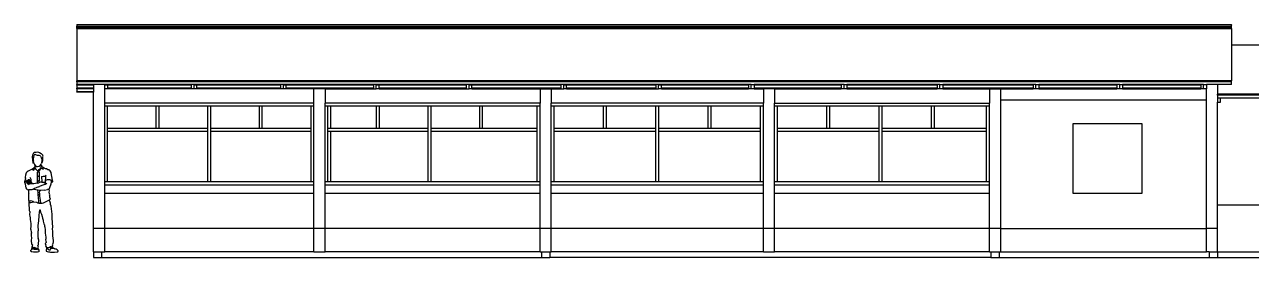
# Model space of a CAD drawing. Header units: metres. Extents: x -17.7 to 17.9, y -2.5 to 1.7.
# Drawn here: x -17.72 to 4.25, y -2.45 to 1.72 of the extents above; entities that cross this region are included whole.
import ezdxf

# ---------------------------------------------------------------- set-up
doc = ezdxf.new("R2010")
doc.units = ezdxf.units.M

msp = doc.modelspace()

# ---------------------------------------------------------------- linework, layer by layer
for p, q in [((-16.785, 1.719), (3.895, 1.719)), ((-16.785, 1.719), (-16.785, 1.718)), ((-16.785, 1.718), (-16.785, 1.715)), ((-16.785, 1.715), (-16.785, 1.711)), ((-16.785, 1.711), (-16.785, 1.705)), ((-16.785, 1.705), (-16.785, 1.698)), ((-16.785, 1.698), (-16.785, 1.689)), ((-16.785, 1.689), (3.895, 1.689)), ((-16.785, 1.669), (-16.785, 1.689)), ((-16.785, 1.669), (3.895, 1.669)), ((-16.785, 1.65), (-16.785, 1.669)), ((-16.785, 1.65), (3.895, 1.65)), ((-16.785, 1.65), (-16.785, 0.713)), ((3.895, 1.718), (3.895, 1.719)), ((3.895, 1.715), (3.895, 1.718)), ((3.895, 1.715), (3.895, 1.711)), ((3.895, 1.711), (3.895, 1.705)), ((3.895, 1.698), (3.895, 1.705)), ((3.895, 1.689), (3.895, 1.698)), ((3.895, 1.669), (3.895, 1.689)), ((3.895, 1.65), (3.895, 1.669)), ((3.895, 1.65), (3.895, 1.348)), ((8.815, 1.348), (3.895, 1.348)), ((3.895, 1.348), (3.895, 0.713)), ((-16.785, 0.694), (-16.785, 0.713)), ((3.895, 0.713), (-16.785, 0.713)), ((3.895, 0.694), (-16.785, 0.694)), ((-16.785, 0.694), (-16.785, 0.645)), ((3.895, 0.694), (3.895, 0.713)), ((3.895, 0.645), (3.895, 0.694)), ((-16.785, 0.632), (-16.785, 0.645)), ((-16.485, 0.645), (-16.785, 0.645)), ((-16.485, 0.632), (-16.785, 0.632)), ((-16.785, 0.632), (-16.785, 0.581)), ((-16.785, 0.575), (-16.785, 0.581)), ((-16.485, 0.581), (-16.785, 0.581)), ((-16.485, 0.575), (-16.785, 0.575)), ((-16.785, 0.566), (-16.785, 0.575)), ((-16.485, 0.566), (-16.785, 0.566)), ((-16.785, 0.566), (-16.785, 0.515)), ((-16.785, 0.509), (-16.785, 0.515)), ((-16.485, 0.515), (-16.785, 0.515)), ((-16.485, 0.509), (-16.785, 0.509)), ((-16.285, 0.645), (-16.485, 0.645)), ((-16.485, 0.645), (-16.485, 0.632)), ((-16.485, 0.632), (-16.485, 0.581)), ((-16.485, 0.581), (-16.485, 0.575)), ((-16.485, 0.575), (-16.485, 0.566)), ((-16.485, 0.566), (-16.485, 0.515)), ((-16.485, 0.515), (-16.485, 0.509)), ((-16.485, -1.931), (-16.485, 0.509)), ((-16.285, 0.569), (-16.285, 0.645)), ((-16.284, 0.645), (-16.285, 0.645)), ((-16.285, 0.309), (-16.285, 0.569)), ((-16.284, 0.569), (-16.285, 0.569)), ((-16.284, 0.645), (-16.284, 0.641)), ((-16.234, 0.645), (-16.284, 0.645)), ((-16.284, 0.641), (-16.234, 0.641)), ((-16.284, 0.569), (-16.284, 0.641)), ((-16.284, 0.565), (-16.284, 0.569)), ((-16.234, 0.565), (-16.284, 0.565)), ((-16.234, 0.641), (-16.234, 0.645)), ((-14.736, 0.645), (-16.234, 0.645)), ((-16.234, 0.641), (-16.234, 0.632)), ((-14.736, 0.632), (-16.234, 0.632)), ((-16.234, 0.632), (-16.234, 0.581)), ((-14.736, 0.581), (-16.234, 0.581)), ((-16.234, 0.575), (-16.234, 0.581)), ((-14.736, 0.575), (-16.234, 0.575)), ((-16.234, 0.569), (-16.234, 0.575)), ((-14.736, 0.569), (-16.234, 0.569)), ((-16.234, 0.569), (-16.234, 0.565)), ((-14.736, 0.645), (-14.736, 0.632)), ((-14.685, 0.645), (-14.736, 0.645)), ((-14.736, 0.632), (-14.736, 0.581)), ((-14.736, 0.581), (-14.736, 0.575)), ((-14.736, 0.575), (-14.736, 0.569)), ((-14.685, 0.569), (-14.736, 0.569)), ((-14.685, 0.645), (-14.685, 0.641)), ((-14.634, 0.645), (-14.685, 0.645)), ((-14.685, 0.641), (-14.634, 0.641)), ((-14.685, 0.569), (-14.685, 0.641)), ((-14.685, 0.565), (-14.685, 0.569)), ((-14.634, 0.565), (-14.685, 0.565)), ((-14.634, 0.641), (-14.634, 0.645)), ((-13.137, 0.645), (-14.634, 0.645)), ((-14.634, 0.632), (-14.634, 0.641)), ((-13.137, 0.632), (-14.634, 0.632)), ((-14.634, 0.581), (-14.634, 0.632)), ((-13.137, 0.581), (-14.634, 0.581)), ((-14.634, 0.575), (-14.634, 0.581)), ((-13.137, 0.575), (-14.634, 0.575)), ((-14.634, 0.569), (-14.634, 0.575)), ((-13.137, 0.569), (-14.634, 0.569)), ((-14.634, 0.569), (-14.634, 0.565)), ((-13.137, 0.645), (-13.137, 0.632)), ((-13.087, 0.645), (-13.137, 0.645)), ((-13.137, 0.632), (-13.137, 0.581)), ((-13.137, 0.581), (-13.137, 0.575)), ((-13.137, 0.575), (-13.137, 0.569)), ((-13.087, 0.569), (-13.137, 0.569)), ((-13.087, 0.645), (-13.087, 0.641)), ((-13.036, 0.645), (-13.087, 0.645)), ((-13.087, 0.641), (-13.036, 0.641)), ((-13.087, 0.569), (-13.087, 0.641)), ((-13.087, 0.565), (-13.087, 0.569)), ((-13.036, 0.565), (-13.087, 0.565)), ((-13.036, 0.641), (-13.036, 0.645)), ((-11.475, 0.645), (-13.036, 0.645)), ((-13.036, 0.632), (-13.036, 0.641)), ((-11.475, 0.632), (-13.036, 0.632)), ((-13.036, 0.581), (-13.036, 0.632)), ((-11.475, 0.581), (-13.036, 0.581)), ((-13.036, 0.575), (-13.036, 0.581)), ((-11.475, 0.575), (-13.036, 0.575)), ((-13.036, 0.569), (-13.036, 0.575)), ((-12.54, 0.569), (-13.036, 0.569)), ((-13.036, 0.569), (-13.036, 0.565)), ((-12.34, 0.569), (-12.54, 0.569)), ((-12.54, 0.309), (-12.54, 0.569)), ((-12.34, 0.569), (-12.34, 0.309)), ((-12.34, 0.569), (-11.475, 0.569)), ((-11.475, 0.645), (-11.475, 0.632)), ((-11.424, 0.645), (-11.475, 0.645)), ((-11.475, 0.632), (-11.475, 0.581)), ((-11.475, 0.581), (-11.475, 0.575)), ((-11.475, 0.575), (-11.475, 0.569)), ((-11.475, 0.569), (-11.424, 0.569)), ((-11.424, 0.645), (-11.424, 0.641)), ((-11.373, 0.645), (-11.424, 0.645)), ((-11.424, 0.641), (-11.373, 0.641)), ((-11.424, 0.569), (-11.424, 0.641)), ((-11.424, 0.565), (-11.424, 0.569)), ((-11.373, 0.565), (-11.424, 0.565)), ((-11.373, 0.641), (-11.373, 0.645)), ((-9.813, 0.645), (-11.373, 0.645)), ((-11.373, 0.632), (-11.373, 0.641)), ((-9.813, 0.632), (-11.373, 0.632)), ((-11.373, 0.581), (-11.373, 0.632)), ((-9.813, 0.581), (-11.373, 0.581)), ((-11.373, 0.575), (-11.373, 0.581)), ((-9.813, 0.575), (-11.373, 0.575)), ((-11.373, 0.569), (-11.373, 0.575)), ((-11.373, 0.569), (-11.373, 0.565)), ((-11.373, 0.569), (-9.813, 0.569)), ((-9.813, 0.645), (-9.813, 0.632)), ((-9.762, 0.645), (-9.813, 0.645)), ((-9.813, 0.632), (-9.813, 0.581)), ((-9.813, 0.581), (-9.813, 0.575)), ((-9.813, 0.575), (-9.813, 0.569)), ((-9.813, 0.569), (-9.762, 0.569)), ((-9.762, 0.645), (-9.762, 0.641)), ((-9.711, 0.645), (-9.762, 0.645)), ((-9.762, 0.641), (-9.711, 0.641)), ((-9.762, 0.569), (-9.762, 0.641)), ((-9.762, 0.565), (-9.762, 0.569)), ((-9.711, 0.565), (-9.762, 0.565)), ((-9.711, 0.641), (-9.711, 0.645)), ((-8.115, 0.645), (-9.711, 0.645)), ((-9.711, 0.632), (-9.711, 0.641)), ((-8.115, 0.632), (-9.711, 0.632)), ((-9.711, 0.581), (-9.711, 0.632)), ((-8.115, 0.581), (-9.711, 0.581)), ((-9.711, 0.575), (-9.711, 0.581)), ((-8.115, 0.575), (-9.711, 0.575)), ((-9.711, 0.569), (-9.711, 0.575)), ((-9.711, 0.569), (-9.711, 0.565)), ((-9.711, 0.569), (-8.49, 0.569)), ((-8.49, 0.569), (-8.49, 0.309)), ((-8.49, 0.569), (-8.29, 0.569)), ((-8.29, 0.569), (-8.29, 0.309)), ((-8.29, 0.569), (-8.115, 0.569)), ((-8.115, 0.645), (-8.115, 0.632)), ((-8.064, 0.645), (-8.115, 0.645)), ((-8.115, 0.632), (-8.115, 0.581)), ((-8.115, 0.581), (-8.115, 0.575)), ((-8.115, 0.575), (-8.115, 0.569)), ((-8.115, 0.569), (-8.064, 0.569)), ((-8.064, 0.645), (-8.064, 0.641)), ((-8.014, 0.645), (-8.064, 0.645)), ((-8.064, 0.641), (-8.014, 0.641)), ((-8.064, 0.569), (-8.064, 0.641)), ((-8.064, 0.565), (-8.064, 0.569)), ((-8.014, 0.565), (-8.064, 0.565)), ((-8.014, 0.641), (-8.014, 0.645)), ((-6.418, 0.645), (-8.014, 0.645)), ((-8.014, 0.632), (-8.014, 0.641)), ((-6.418, 0.632), (-8.014, 0.632)), ((-8.014, 0.581), (-8.014, 0.632)), ((-6.418, 0.581), (-8.014, 0.581)), ((-8.014, 0.575), (-8.014, 0.581)), ((-6.418, 0.575), (-8.014, 0.575)), ((-8.014, 0.569), (-8.014, 0.575)), ((-8.014, 0.569), (-8.014, 0.565)), ((-8.014, 0.569), (-6.418, 0.569)), ((-6.418, 0.645), (-6.418, 0.632)), ((-6.367, 0.645), (-6.418, 0.645)), ((-6.418, 0.632), (-6.418, 0.581)), ((-6.418, 0.581), (-6.418, 0.575)), ((-6.418, 0.575), (-6.418, 0.569)), ((-6.418, 0.569), (-6.367, 0.569)), ((-6.367, 0.645), (-6.367, 0.641)), ((-6.316, 0.645), (-6.367, 0.645)), ((-6.367, 0.641), (-6.316, 0.641)), ((-6.367, 0.569), (-6.367, 0.641)), ((-6.367, 0.565), (-6.367, 0.569)), ((-6.316, 0.565), (-6.367, 0.565)), ((-6.316, 0.641), (-6.316, 0.645)), ((-4.757, 0.645), (-6.316, 0.645)), ((-6.316, 0.632), (-6.316, 0.641)), ((-4.757, 0.632), (-6.316, 0.632)), ((-6.316, 0.581), (-6.316, 0.632)), ((-4.757, 0.581), (-6.316, 0.581)), ((-6.316, 0.575), (-6.316, 0.581)), ((-4.757, 0.575), (-6.316, 0.575)), ((-6.316, 0.569), (-6.316, 0.575)), ((-6.316, 0.569), (-6.316, 0.565)), ((-6.316, 0.569), (-4.757, 0.569)), ((-4.757, 0.645), (-4.757, 0.632)), ((-4.706, 0.645), (-4.757, 0.645)), ((-4.757, 0.632), (-4.757, 0.581)), ((-4.757, 0.581), (-4.757, 0.575)), ((-4.757, 0.575), (-4.757, 0.569)), ((-4.706, 0.569), (-4.757, 0.569)), ((-4.706, 0.645), (-4.656, 0.645)), ((-4.706, 0.569), (-4.706, 0.645)), ((-4.656, 0.569), (-4.706, 0.569)), ((-3.095, 0.645), (-4.656, 0.645)), ((-4.656, 0.632), (-4.656, 0.645)), ((-3.095, 0.632), (-4.656, 0.632)), ((-4.656, 0.632), (-4.656, 0.581)), ((-3.095, 0.581), (-4.656, 0.581)), ((-4.656, 0.581), (-4.656, 0.575)), ((-3.095, 0.575), (-4.656, 0.575)), ((-4.656, 0.575), (-4.656, 0.569)), ((-4.656, 0.569), (-4.49, 0.569)), ((-4.29, 0.569), (-4.49, 0.569)), ((-4.49, 0.569), (-4.49, 0.309)), ((-4.29, 0.569), (-4.29, 0.309)), ((-4.29, 0.569), (-3.095, 0.569)), ((-3.095, 0.645), (-3.095, 0.632)), ((-3.044, 0.645), (-3.095, 0.645)), ((-3.095, 0.632), (-3.095, 0.581)), ((-3.095, 0.581), (-3.095, 0.575)), ((-3.095, 0.575), (-3.095, 0.569)), ((-3.044, 0.569), (-3.095, 0.569)), ((-3.044, 0.645), (-2.993, 0.645)), ((-3.044, 0.569), (-3.044, 0.645)), ((-2.993, 0.569), (-3.044, 0.569)), ((-1.377, 0.645), (-2.993, 0.645)), ((-2.993, 0.632), (-2.993, 0.645)), ((-1.377, 0.632), (-2.993, 0.632)), ((-2.993, 0.632), (-2.993, 0.581)), ((-1.377, 0.581), (-2.993, 0.581)), ((-2.993, 0.581), (-2.993, 0.575)), ((-1.377, 0.575), (-2.993, 0.575)), ((-2.993, 0.575), (-2.993, 0.569)), ((-2.993, 0.569), (-1.377, 0.569)), ((-1.377, 0.645), (-1.377, 0.632)), ((-1.327, 0.645), (-1.377, 0.645)), ((-1.377, 0.632), (-1.377, 0.581)), ((-1.377, 0.581), (-1.377, 0.575)), ((-1.377, 0.575), (-1.377, 0.569)), ((-1.327, 0.569), (-1.377, 0.569)), ((-1.327, 0.645), (-1.276, 0.645)), ((-1.327, 0.569), (-1.327, 0.645)), ((-1.276, 0.569), (-1.327, 0.569)), ((0.34, 0.645), (-1.276, 0.645)), ((-1.276, 0.632), (-1.276, 0.645)), ((0.34, 0.632), (-1.276, 0.632)), ((-1.276, 0.632), (-1.276, 0.581)), ((0.34, 0.581), (-1.276, 0.581)), ((-1.276, 0.581), (-1.276, 0.575)), ((0.34, 0.575), (-1.276, 0.575)), ((-1.276, 0.575), (-1.276, 0.569)), ((-1.276, 0.569), (-0.44, 0.569)), ((-0.44, 0.569), (-0.44, 0.309)), ((-0.44, 0.569), (-0.24, 0.569)), ((-0.24, 0.369), (-0.24, 0.569)), ((-0.24, 0.569), (0.34, 0.569)), ((0.34, 0.645), (0.34, 0.632)), ((0.391, 0.645), (0.34, 0.645)), ((0.34, 0.632), (0.34, 0.581)), ((0.34, 0.581), (0.34, 0.575)), ((0.34, 0.575), (0.34, 0.569)), ((0.391, 0.569), (0.34, 0.569)), ((0.391, 0.645), (0.442, 0.645)), ((0.391, 0.569), (0.391, 0.645)), ((0.442, 0.569), (0.391, 0.569)), ((1.842, 0.645), (0.442, 0.645)), ((0.442, 0.632), (0.442, 0.645)), ((1.842, 0.632), (0.442, 0.632)), ((0.442, 0.632), (0.442, 0.581)), ((1.842, 0.581), (0.442, 0.581)), ((0.442, 0.581), (0.442, 0.575)), ((1.842, 0.575), (0.442, 0.575)), ((0.442, 0.575), (0.442, 0.569)), ((0.442, 0.569), (1.842, 0.569)), ((1.842, 0.645), (1.842, 0.632)), ((1.892, 0.645), (1.842, 0.645)), ((1.842, 0.632), (1.842, 0.581)), ((1.842, 0.581), (1.842, 0.575)), ((1.842, 0.575), (1.842, 0.569)), ((1.892, 0.569), (1.842, 0.569)), ((1.892, 0.645), (1.943, 0.645)), ((1.892, 0.569), (1.892, 0.645)), ((1.943, 0.569), (1.892, 0.569)), ((1.943, 0.645), (1.943, 0.632)), ((3.343, 0.645), (1.943, 0.645)), ((3.343, 0.632), (1.943, 0.632)), ((1.943, 0.632), (1.943, 0.581)), ((3.343, 0.581), (1.943, 0.581)), ((1.943, 0.581), (1.943, 0.575)), ((3.343, 0.575), (1.943, 0.575)), ((1.943, 0.575), (1.943, 0.569)), ((1.943, 0.569), (3.343, 0.569)), ((3.343, 0.645), (3.343, 0.632)), ((3.394, 0.645), (3.343, 0.645)), ((3.343, 0.632), (3.343, 0.581)), ((3.343, 0.581), (3.343, 0.575)), ((3.343, 0.575), (3.343, 0.569)), ((3.394, 0.569), (3.343, 0.569)), ((3.394, 0.645), (3.445, 0.645)), ((3.394, 0.569), (3.394, 0.645)), ((3.445, 0.569), (3.394, 0.569)), ((3.445, 0.645), (3.445, 0.569)), ((3.645, 0.645), (3.445, 0.645)), ((3.445, 0.369), (3.445, 0.569)), ((3.895, 0.645), (3.645, 0.645)), ((3.645, 0.645), (3.645, 0.472)), ((8.815, 0.472), (3.645, 0.472)), ((3.645, 0.453), (3.645, 0.472)), ((8.815, 0.453), (3.645, 0.453)), ((3.645, 0.453), (3.645, 0.404)), ((-12.54, 0.309), (-16.285, 0.309)), ((-16.285, 0.258), (-16.285, 0.309)), ((-16.285, -1.1), (-16.285, 0.258)), ((-16.234, 0.258), (-16.285, 0.258)), ((-16.234, -0.142), (-16.234, 0.258)), ((-15.362, 0.258), (-16.234, 0.258)), ((-15.362, -0.142), (-15.362, 0.258)), ((-15.311, 0.258), (-15.362, 0.258)), ((-14.438, 0.258), (-15.311, 0.258)), ((-15.311, -0.142), (-15.311, 0.258)), ((-14.438, -0.142), (-14.438, 0.258)), ((-14.387, 0.258), (-14.438, 0.258)), ((-14.387, -0.142), (-14.387, 0.258)), ((-13.515, 0.258), (-14.387, 0.258)), ((-13.515, -0.142), (-13.515, 0.258)), ((-13.464, 0.258), (-13.515, 0.258)), ((-12.591, 0.258), (-13.464, 0.258)), ((-13.464, -0.142), (-13.464, 0.258)), ((-12.591, -0.142), (-12.591, 0.258)), ((-12.54, 0.258), (-12.591, 0.258)), ((-12.54, 0.258), (-12.54, 0.309)), ((-12.54, -1.1), (-12.54, 0.258)), ((-8.49, 0.309), (-12.34, 0.309)), ((-12.34, 0.258), (-12.34, 0.309)), ((-12.34, -1.1), (-12.34, 0.258)), ((-12.289, 0.258), (-12.34, 0.258)), ((-12.289, -0.142), (-12.289, 0.258)), ((-12.235, 0.258), (-12.289, 0.258)), ((-12.235, -0.142), (-12.235, 0.258)), ((-11.417, 0.258), (-12.235, 0.258)), ((-11.417, -0.142), (-11.417, 0.258)), ((-11.366, 0.258), (-11.417, 0.258)), ((-10.493, 0.258), (-11.366, 0.258)), ((-11.366, -0.142), (-11.366, 0.258)), ((-10.493, -0.142), (-10.493, 0.258)), ((-10.442, 0.258), (-10.493, 0.258)), ((-10.442, -0.142), (-10.442, 0.258)), ((-9.57, 0.258), (-10.442, 0.258)), ((-9.57, -0.142), (-9.57, 0.258)), ((-9.519, 0.258), (-9.57, 0.258)), ((-8.541, 0.258), (-9.519, 0.258)), ((-9.519, -0.142), (-9.519, 0.258)), ((-8.541, -0.142), (-8.541, 0.258)), ((-8.49, 0.258), (-8.541, 0.258)), ((-8.49, 0.258), (-8.49, 0.309)), ((-8.49, -1.1), (-8.49, 0.258)), ((-4.49, 0.309), (-8.29, 0.309)), ((-8.29, 0.258), (-8.29, 0.309)), ((-8.29, -1.1), (-8.29, 0.258)), ((-8.239, 0.258), (-8.29, 0.258)), ((-8.239, -0.142), (-8.239, 0.258)), ((-7.353, 0.258), (-8.239, 0.258)), ((-7.353, -0.142), (-7.353, 0.258)), ((-7.302, 0.258), (-7.353, 0.258)), ((-6.416, 0.258), (-7.302, 0.258)), ((-7.302, -0.142), (-7.302, 0.258)), ((-6.416, -0.142), (-6.416, 0.258)), ((-6.365, 0.258), (-6.416, 0.258)), ((-6.365, -0.142), (-6.365, 0.258)), ((-5.478, 0.258), (-6.365, 0.258)), ((-5.478, -0.142), (-5.478, 0.258)), ((-5.428, 0.258), (-5.478, 0.258)), ((-4.541, 0.258), (-5.428, 0.258)), ((-5.428, -0.142), (-5.428, 0.258)), ((-4.541, -0.142), (-4.541, 0.258)), ((-4.49, 0.258), (-4.541, 0.258)), ((-4.49, 0.258), (-4.49, 0.309)), ((-4.49, -1.1), (-4.49, 0.258)), ((-4.29, 0.309), (-0.44, 0.309)), ((-4.29, 0.258), (-4.29, 0.309)), ((-4.29, -1.1), (-4.29, 0.258)), ((-4.239, 0.258), (-4.29, 0.258)), ((-4.239, -0.142), (-4.239, 0.258)), ((-3.353, 0.258), (-4.239, 0.258)), ((-3.353, -0.142), (-3.353, 0.258)), ((-3.302, 0.258), (-3.353, 0.258)), ((-2.416, 0.258), (-3.302, 0.258)), ((-3.302, -0.142), (-3.302, 0.258)), ((-2.416, -0.142), (-2.416, 0.258)), ((-2.365, 0.258), (-2.416, 0.258)), ((-2.365, -0.142), (-2.365, 0.258)), ((-1.478, 0.258), (-2.365, 0.258)), ((-1.478, -0.142), (-1.478, 0.258)), ((-1.428, 0.258), (-1.478, 0.258)), ((-0.491, 0.258), (-1.428, 0.258)), ((-1.428, -0.142), (-1.428, 0.258)), ((-0.491, -0.142), (-0.491, 0.258)), ((-0.44, 0.258), (-0.491, 0.258)), ((-0.44, 0.258), (-0.44, 0.309)), ((-0.44, -1.1), (-0.44, 0.258)), ((-0.24, 0.369), (3.445, 0.369)), ((-0.24, -1.931), (-0.24, 0.369)), ((3.445, -1.931), (3.445, 0.369)), ((3.645, 0.404), (3.696, 0.404)), ((3.645, 0.404), (3.645, 0.33)), ((3.645, -1.511), (3.645, 0.33)), ((3.645, 0.33), (3.696, 0.33)), ((3.696, 0.404), (4.925, 0.404)), ((3.696, 0.33), (3.696, 0.404)), ((-16.234, -0.193), (-16.234, -0.142)), ((-15.362, -0.142), (-16.234, -0.142)), ((-16.234, -1.1), (-16.234, -0.193)), ((-14.438, -0.193), (-16.234, -0.193)), ((-15.311, -0.142), (-15.362, -0.142)), ((-14.438, -0.142), (-15.311, -0.142)), ((-14.438, -0.193), (-14.438, -0.142)), ((-14.438, -1.1), (-14.438, -0.193)), ((-14.387, -0.193), (-14.387, -0.142)), ((-13.515, -0.142), (-14.387, -0.142)), ((-14.387, -1.1), (-14.387, -0.193)), ((-12.591, -0.193), (-14.387, -0.193)), ((-13.464, -0.142), (-13.515, -0.142)), ((-12.591, -0.142), (-13.464, -0.142)), ((-12.591, -0.193), (-12.591, -0.142)), ((-12.591, -1.1), (-12.591, -0.193)), ((-12.235, -0.142), (-12.289, -0.142)), ((-12.289, -0.193), (-12.289, -0.142)), ((-12.289, -1.1), (-12.289, -0.193)), ((-12.235, -0.193), (-12.289, -0.193)), ((-11.417, -0.142), (-12.235, -0.142)), ((-12.235, -1.1), (-12.235, -0.193)), ((-10.493, -0.193), (-12.235, -0.193)), ((-11.366, -0.142), (-11.417, -0.142)), ((-10.493, -0.142), (-11.366, -0.142)), ((-10.493, -0.193), (-10.493, -0.142)), ((-10.493, -1.1), (-10.493, -0.193)), ((-10.442, -0.193), (-10.442, -0.142)), ((-9.57, -0.142), (-10.442, -0.142)), ((-10.442, -1.1), (-10.442, -0.193)), ((-8.541, -0.193), (-10.442, -0.193)), ((-9.519, -0.142), (-9.57, -0.142)), ((-8.541, -0.142), (-9.519, -0.142)), ((-8.541, -0.193), (-8.541, -0.142)), ((-8.541, -1.1), (-8.541, -0.193)), ((-8.239, -0.193), (-8.239, -0.142)), ((-7.353, -0.142), (-8.239, -0.142)), ((-8.239, -1.1), (-8.239, -0.193)), ((-6.416, -0.193), (-8.239, -0.193)), ((-7.302, -0.142), (-7.353, -0.142)), ((-6.416, -0.142), (-7.302, -0.142)), ((-6.416, -0.193), (-6.416, -0.142)), ((-6.416, -1.1), (-6.416, -0.193)), ((-6.365, -0.193), (-6.365, -0.142)), ((-5.478, -0.142), (-6.365, -0.142)), ((-6.365, -1.1), (-6.365, -0.193)), ((-4.541, -0.193), (-6.365, -0.193)), ((-5.428, -0.142), (-5.478, -0.142)), ((-4.541, -0.142), (-5.428, -0.142)), ((-4.541, -0.193), (-4.541, -0.142)), ((-4.541, -1.1), (-4.541, -0.193)), ((-4.239, -0.193), (-4.239, -0.142)), ((-3.353, -0.142), (-4.239, -0.142)), ((-4.239, -1.1), (-4.239, -0.193)), ((-2.416, -0.193), (-4.239, -0.193)), ((-3.302, -0.142), (-3.353, -0.142)), ((-2.416, -0.142), (-3.302, -0.142)), ((-2.416, -0.193), (-2.416, -0.142)), ((-2.416, -1.1), (-2.416, -0.193)), ((-2.365, -0.193), (-2.365, -0.142)), ((-1.478, -0.142), (-2.365, -0.142)), ((-2.365, -1.1), (-2.365, -0.193)), ((-0.491, -0.193), (-2.365, -0.193)), ((-1.428, -0.142), (-1.478, -0.142)), ((-0.491, -0.142), (-1.428, -0.142)), ((-0.491, -0.193), (-0.491, -0.142)), ((-0.491, -1.1), (-0.491, -0.193)), ((2.295, -0.061), (1.055, -0.061)), ((1.055, -0.061), (1.055, -1.301)), ((2.295, -1.301), (2.295, -0.061)), ((-17.582, -0.619), (-17.585, -0.641)), ((-17.585, -0.641), (-17.584, -0.654)), ((-17.584, -0.654), (-17.585, -0.67)), ((-17.567, -0.598), (-17.582, -0.619)), ((-17.551, -0.574), (-17.568, -0.59)), ((-17.568, -0.59), (-17.567, -0.598)), ((-17.557, -0.653), (-17.566, -0.664)), ((-17.555, -0.629), (-17.559, -0.639)), ((-17.559, -0.639), (-17.557, -0.653)), ((-17.548, -0.618), (-17.555, -0.629)), ((-17.53, -0.572), (-17.551, -0.574)), ((-17.546, -0.606), (-17.548, -0.618)), ((-17.546, -0.606), (-17.539, -0.602)), ((-17.539, -0.602), (-17.517, -0.612)), ((-17.517, -0.573), (-17.53, -0.572)), ((-17.484, -0.567), (-17.517, -0.573)), ((-17.517, -0.612), (-17.495, -0.618)), ((-17.495, -0.618), (-17.465, -0.621)), ((-17.467, -0.57), (-17.484, -0.567)), ((-17.453, -0.578), (-17.467, -0.57)), ((-17.465, -0.621), (-17.451, -0.623)), ((-17.427, -0.593), (-17.453, -0.578)), ((-17.451, -0.623), (-17.44, -0.63)), ((-17.44, -0.63), (-17.437, -0.639)), ((-17.437, -0.639), (-17.43, -0.652)), ((-17.43, -0.652), (-17.424, -0.659)), ((-17.415, -0.599), (-17.427, -0.593)), ((-17.424, -0.659), (-17.416, -0.68)), ((-17.404, -0.605), (-17.415, -0.599)), ((-17.397, -0.621), (-17.404, -0.605)), ((-17.393, -0.626), (-17.397, -0.621)), ((-17.389, -0.637), (-17.393, -0.626)), ((-17.393, -0.68), (-17.392, -0.65)), ((-17.392, -0.65), (-17.389, -0.637)), ((-17.57, -0.859), (-17.607, -0.881)), ((-17.585, -0.67), (-17.581, -0.69)), ((-17.581, -0.69), (-17.58, -0.694)), ((-17.574, -0.691), (-17.581, -0.69)), ((-17.58, -0.694), (-17.579, -0.707)), ((-17.579, -0.707), (-17.578, -0.721)), ((-17.578, -0.721), (-17.574, -0.733)), ((-17.573, -0.712), (-17.574, -0.691)), ((-17.574, -0.733), (-17.572, -0.747)), ((-17.569, -0.726), (-17.573, -0.712)), ((-17.572, -0.747), (-17.572, -0.757)), ((-17.572, -0.757), (-17.565, -0.76)), ((-17.571, -0.869), (-17.552, -0.852)), ((-17.571, -0.885), (-17.571, -0.869)), ((-17.546, -0.837), (-17.57, -0.859)), ((-17.563, -0.741), (-17.569, -0.726)), ((-17.564, -0.728), (-17.569, -0.726)), ((-17.566, -0.664), (-17.568, -0.682)), ((-17.568, -0.682), (-17.567, -0.693)), ((-17.567, -0.693), (-17.566, -0.711)), ((-17.566, -0.711), (-17.564, -0.728)), ((-17.565, -0.76), (-17.559, -0.756)), ((-17.559, -0.756), (-17.563, -0.741)), ((-17.553, -0.869), (-17.562, -0.881)), ((-17.559, -0.756), (-17.552, -0.774)), ((-17.537, -0.869), (-17.553, -0.869)), ((-17.552, -0.774), (-17.543, -0.787)), ((-17.552, -0.852), (-17.546, -0.837)), ((-17.537, -0.821), (-17.546, -0.837)), ((-17.543, -0.787), (-17.525, -0.808)), ((-17.543, -0.787), (-17.539, -0.803)), ((-17.537, -0.821), (-17.54, -0.835)), ((-17.54, -0.835), (-17.54, -0.846)), ((-17.54, -0.846), (-17.528, -0.867)), ((-17.539, -0.803), (-17.537, -0.821)), ((-17.514, -0.878), (-17.537, -0.869)), ((-17.528, -0.867), (-17.514, -0.878)), ((-17.525, -0.808), (-17.508, -0.82)), ((-17.514, -0.878), (-17.501, -0.889)), ((-17.508, -0.82), (-17.501, -0.824)), ((-17.491, -0.827), (-17.501, -0.824)), ((-17.467, -0.824), (-17.491, -0.827)), ((-17.471, -0.89), (-17.464, -0.874)), ((-17.467, -0.824), (-17.445, -0.806)), ((-17.464, -0.874), (-17.436, -0.858)), ((-17.464, -0.874), (-17.438, -0.864)), ((-17.438, -0.864), (-17.461, -0.897)), ((-17.445, -0.806), (-17.426, -0.781)), ((-17.438, -0.864), (-17.432, -0.862)), ((-17.436, -0.858), (-17.42, -0.823)), ((-17.432, -0.862), (-17.425, -0.854)), ((-17.426, -0.781), (-17.419, -0.77)), ((-17.423, -0.806), (-17.426, -0.781)), ((-17.425, -0.854), (-17.405, -0.854)), ((-17.418, -0.806), (-17.423, -0.806)), ((-17.42, -0.823), (-17.418, -0.806)), ((-17.415, -0.756), (-17.419, -0.77)), ((-17.409, -0.819), (-17.418, -0.806)), ((-17.416, -0.68), (-17.413, -0.702)), ((-17.415, -0.756), (-17.413, -0.745)), ((-17.413, -0.702), (-17.414, -0.727)), ((-17.414, -0.727), (-17.413, -0.726)), ((-17.413, -0.726), (-17.408, -0.72)), ((-17.412, -0.74), (-17.413, -0.745)), ((-17.413, -0.745), (-17.409, -0.747)), ((-17.411, -0.733), (-17.412, -0.74)), ((-17.411, -0.733), (-17.408, -0.72)), ((-17.409, -0.747), (-17.406, -0.745)), ((-17.403, -0.829), (-17.409, -0.819)), ((-17.408, -0.72), (-17.407, -0.706)), ((-17.407, -0.691), (-17.405, -0.682)), ((-17.407, -0.706), (-17.407, -0.691)), ((-17.406, -0.745), (-17.4, -0.739)), ((-17.405, -0.682), (-17.398, -0.688)), ((-17.405, -0.854), (-17.394, -0.865)), ((-17.39, -0.843), (-17.403, -0.829)), ((-17.398, -0.707), (-17.4, -0.725)), ((-17.4, -0.725), (-17.397, -0.72)), ((-17.4, -0.739), (-17.4, -0.725)), ((-17.398, -0.688), (-17.398, -0.707)), ((-17.397, -0.72), (-17.394, -0.707)), ((-17.394, -0.707), (-17.393, -0.68)), ((-17.394, -0.865), (-17.389, -0.877)), ((-17.389, -0.862), (-17.39, -0.843)), ((-17.369, -0.851), (-17.39, -0.843)), ((-17.389, -0.877), (-17.389, -0.862)), ((-17.359, -0.856), (-17.369, -0.851)), ((-17.349, -0.862), (-17.359, -0.856)), ((-17.337, -0.864), (-17.349, -0.862)), ((-17.321, -0.867), (-17.337, -0.864)), ((-17.321, -0.867), (-17.293, -0.88)), ((-17.716, -1.078), (-17.722, -1.097)), ((-17.722, -1.097), (-17.719, -1.115)), ((-17.719, -1.115), (-17.715, -1.098)), ((-17.714, -1.061), (-17.716, -1.078)), ((-17.715, -1.098), (-17.698, -1.086)), ((-17.712, -1.048), (-17.714, -1.061)), ((-17.707, -1.03), (-17.712, -1.048)), ((-17.706, -0.98), (-17.71, -1.011)), ((-17.71, -1.011), (-17.707, -1.03)), ((-17.693, -0.938), (-17.706, -0.98)), ((-17.698, -1.086), (-17.683, -1.085)), ((-17.677, -0.917), (-17.693, -0.938)), ((-17.691, -1.091), (-17.693, -1.097)), ((-17.693, -1.097), (-17.69, -1.102)), ((-17.687, -1.087), (-17.691, -1.091)), ((-17.679, -1.088), (-17.687, -1.087)), ((-17.685, -1.076), (-17.686, -1.083)), ((-17.686, -1.083), (-17.683, -1.085)), ((-17.68, -1.072), (-17.685, -1.076)), ((-17.683, -1.085), (-17.679, -1.088)), ((-17.663, -1.071), (-17.68, -1.072)), ((-17.679, -1.088), (-17.654, -1.093)), ((-17.656, -0.905), (-17.677, -0.917)), ((-17.641, -1.077), (-17.663, -1.071)), ((-17.656, -1.059), (-17.658, -1.061)), ((-17.658, -1.061), (-17.657, -1.067)), ((-17.657, -1.067), (-17.652, -1.072)), ((-17.607, -0.881), (-17.656, -0.905)), ((-17.646, -1.06), (-17.656, -1.059)), ((-17.654, -1.093), (-17.638, -1.101)), ((-17.652, -1.072), (-17.641, -1.077)), ((-17.639, -1.062), (-17.646, -1.06)), ((-17.641, -1.077), (-17.63, -1.082)), ((-17.613, -1.079), (-17.639, -1.062)), ((-17.63, -1.082), (-17.621, -1.089)), ((-17.628, -1.011), (-17.612, -1.051)), ((-17.621, -1.089), (-17.616, -1.099)), ((-17.608, -1.083), (-17.613, -1.079)), ((-17.612, -1.051), (-17.607, -1.084)), ((-17.607, -1.084), (-17.608, -1.083)), ((-17.593, -1.113), (-17.607, -1.084)), ((-17.562, -0.894), (-17.571, -0.885)), ((-17.562, -0.881), (-17.562, -0.894)), ((-17.501, -0.889), (-17.48, -0.901)), ((-17.494, -0.928), (-17.495, -0.97)), ((-17.495, -0.97), (-17.495, -1.084)), ((-17.495, -1.084), (-17.494, -1.124)), ((-17.493, -0.923), (-17.494, -0.928)), ((-17.491, -0.921), (-17.493, -0.923)), ((-17.48, -0.901), (-17.491, -0.921)), ((-17.487, -1.083), (-17.485, -1.077)), ((-17.485, -1.088), (-17.487, -1.083)), ((-17.485, -0.998), (-17.482, -0.993)), ((-17.483, -1.002), (-17.485, -0.998)), ((-17.485, -1.077), (-17.479, -1.075)), ((-17.479, -1.091), (-17.485, -1.088)), ((-17.478, -1.004), (-17.483, -1.002)), ((-17.482, -0.917), (-17.48, -0.912)), ((-17.48, -0.921), (-17.482, -0.917)), ((-17.482, -0.993), (-17.478, -0.992)), ((-17.48, -0.901), (-17.471, -0.89)), ((-17.48, -0.912), (-17.475, -0.91)), ((-17.476, -0.923), (-17.48, -0.921)), ((-17.479, -1.075), (-17.474, -1.077)), ((-17.474, -1.088), (-17.479, -1.091)), ((-17.478, -0.992), (-17.473, -0.994)), ((-17.474, -1.003), (-17.478, -1.004)), ((-17.471, -0.922), (-17.476, -0.923)), ((-17.475, -0.91), (-17.471, -0.912)), ((-17.472, -0.998), (-17.474, -1.003)), ((-17.474, -1.077), (-17.471, -1.083)), ((-17.471, -1.083), (-17.474, -1.088)), ((-17.473, -0.994), (-17.472, -0.998)), ((-17.471, -0.912), (-17.469, -0.917)), ((-17.469, -0.917), (-17.471, -0.922)), ((-17.461, -0.897), (-17.465, -0.909)), ((-17.465, -0.909), (-17.462, -0.939)), ((-17.462, -1.05), (-17.464, -1.116)), ((-17.462, -0.939), (-17.462, -1.05)), ((-17.42, -1), (-17.387, -0.995)), ((-17.42, -1), (-17.415, -1.099)), ((-17.387, -0.995), (-17.369, -0.994)), ((-17.369, -0.994), (-17.343, -0.998)), ((-17.369, -1.102), (-17.35, -1.097)), ((-17.35, -1.097), (-17.351, -1.102)), ((-17.347, -1.079), (-17.35, -1.097)), ((-17.347, -1.079), (-17.34, -1.02)), ((-17.336, -1.067), (-17.347, -1.079)), ((-17.343, -0.998), (-17.34, -0.998)), ((-17.34, -0.986), (-17.336, -0.969)), ((-17.34, -0.998), (-17.34, -0.986)), ((-17.34, -1.02), (-17.34, -0.998)), ((-17.319, -1.061), (-17.336, -1.067)), ((-17.277, -1.06), (-17.319, -1.061)), ((-17.281, -0.885), (-17.293, -0.88)), ((-17.261, -0.901), (-17.281, -0.885)), ((-17.262, -1.064), (-17.277, -1.06)), ((-17.262, -1.064), (-17.238, -1.074)), ((-17.245, -0.931), (-17.261, -0.901)), ((-17.238, -0.97), (-17.245, -0.931)), ((-17.241, -1.106), (-17.237, -1.081)), ((-17.236, -1.004), (-17.238, -0.97)), ((-17.238, -1.074), (-17.234, -1.076)), ((-17.237, -1.081), (-17.238, -1.074)), ((-17.229, -1.033), (-17.236, -1.004)), ((-17.234, -1.076), (-17.225, -1.08)), ((-17.227, -1.055), (-17.229, -1.033)), ((-17.227, -1.055), (-17.223, -1.068)), ((-17.227, -1.103), (-17.223, -1.097)), ((-17.225, -1.08), (-17.222, -1.085)), ((-17.22, -1.091), (-17.223, -1.068)), ((-17.22, -1.093), (-17.223, -1.097)), ((-17.222, -1.085), (-17.22, -1.091)), ((-17.22, -1.091), (-17.22, -1.093)), ((-17.719, -1.115), (-17.713, -1.134)), ((-17.713, -1.134), (-17.704, -1.175)), ((-17.704, -1.175), (-17.698, -1.203)), ((-17.698, -1.203), (-17.688, -1.221)), ((-17.69, -1.102), (-17.685, -1.104)), ((-17.688, -1.221), (-17.674, -1.237)), ((-17.685, -1.104), (-17.671, -1.106)), ((-17.682, -1.109), (-17.684, -1.115)), ((-17.684, -1.115), (-17.68, -1.122)), ((-17.674, -1.108), (-17.682, -1.109)), ((-17.68, -1.122), (-17.659, -1.13)), ((-17.668, -1.11), (-17.674, -1.108)), ((-17.674, -1.237), (-17.655, -1.238)), ((-17.671, -1.106), (-17.659, -1.112)), ((-17.659, -1.112), (-17.668, -1.11)), ((-17.659, -1.146), (-17.664, -1.149)), ((-17.659, -1.112), (-17.646, -1.117)), ((-17.659, -1.13), (-17.651, -1.135)), ((-17.644, -1.14), (-17.659, -1.146)), ((-17.655, -1.238), (-17.652, -1.239)), ((-17.6, -1.238), (-17.652, -1.239)), ((-17.652, -1.239), (-17.652, -1.246)), ((-17.652, -1.246), (-17.652, -1.277)), ((-17.652, -1.277), (-17.651, -1.294)), ((-17.651, -1.135), (-17.644, -1.14)), ((-17.651, -1.294), (-17.648, -1.303)), ((-17.648, -1.303), (-17.651, -1.315)), ((-17.651, -1.315), (-17.651, -1.331)), ((-17.646, -1.117), (-17.634, -1.125)), ((-17.635, -1.137), (-17.644, -1.14)), ((-17.638, -1.101), (-17.616, -1.119)), ((-17.624, -1.134), (-17.635, -1.137)), ((-17.616, -1.132), (-17.624, -1.134)), ((-17.607, -1.133), (-17.616, -1.132)), ((-17.586, -1.135), (-17.607, -1.133)), ((-17.589, -1.238), (-17.6, -1.238)), ((-17.588, -1.119), (-17.593, -1.113)), ((-17.57, -1.229), (-17.589, -1.238)), ((-17.582, -1.132), (-17.588, -1.119)), ((-17.576, -1.135), (-17.586, -1.135)), ((-17.576, -1.135), (-17.582, -1.132)), ((-17.555, -1.134), (-17.576, -1.135)), ((-17.564, -1.227), (-17.57, -1.229)), ((-17.555, -1.234), (-17.57, -1.229)), ((-17.542, -1.219), (-17.564, -1.227)), ((-17.498, -1.124), (-17.555, -1.134)), ((-17.484, -1.248), (-17.555, -1.234)), ((-17.515, -1.204), (-17.542, -1.219)), ((-17.475, -1.188), (-17.515, -1.204)), ((-17.494, -1.124), (-17.498, -1.124)), ((-17.494, -1.124), (-17.464, -1.116)), ((-17.483, -1.26), (-17.484, -1.248)), ((-17.478, -1.249), (-17.484, -1.248)), ((-17.481, -1.28), (-17.483, -1.26)), ((-17.48, -1.317), (-17.481, -1.28)), ((-17.48, -1.342), (-17.48, -1.317)), ((-17.45, -1.251), (-17.478, -1.249)), ((-17.475, -1.188), (-17.455, -1.18)), ((-17.438, -1.106), (-17.464, -1.116)), ((-17.41, -1.161), (-17.455, -1.18)), ((-17.452, -1.279), (-17.45, -1.276)), ((-17.451, -1.319), (-17.452, -1.279)), ((-17.433, -1.252), (-17.45, -1.251)), ((-17.45, -1.26), (-17.45, -1.251)), ((-17.45, -1.276), (-17.45, -1.26)), ((-17.424, -1.105), (-17.438, -1.106)), ((-17.364, -1.248), (-17.433, -1.252)), ((-17.405, -1.108), (-17.424, -1.105)), ((-17.415, -1.099), (-17.408, -1.102)), ((-17.396, -1.158), (-17.41, -1.161)), ((-17.408, -1.102), (-17.369, -1.102)), ((-17.377, -1.116), (-17.405, -1.108)), ((-17.349, -1.141), (-17.396, -1.158)), ((-17.366, -1.116), (-17.377, -1.116)), ((-17.351, -1.117), (-17.366, -1.116)), ((-17.364, -1.248), (-17.311, -1.234)), ((-17.351, -1.102), (-17.351, -1.117)), ((-17.351, -1.117), (-17.351, -1.122)), ((-17.351, -1.122), (-17.349, -1.137)), ((-17.349, -1.141), (-17.338, -1.137)), ((-17.349, -1.137), (-17.349, -1.141)), ((-17.338, -1.137), (-17.322, -1.124)), ((-17.293, -1.233), (-17.311, -1.234)), ((-17.283, -1.228), (-17.293, -1.233)), ((-17.283, -1.228), (-17.275, -1.219)), ((-17.282, -1.232), (-17.283, -1.228)), ((-17.278, -1.256), (-17.282, -1.232)), ((-17.28, -1.282), (-17.278, -1.256)), ((-17.277, -1.313), (-17.28, -1.282)), ((-17.27, -1.328), (-17.277, -1.313)), ((-17.275, -1.219), (-17.267, -1.2)), ((-17.267, -1.2), (-17.246, -1.131)), ((-17.246, -1.131), (-17.241, -1.106)), ((-17.241, -1.106), (-17.233, -1.104)), ((-17.233, -1.104), (-17.227, -1.103)), ((-16.285, -1.151), (-16.285, -1.1)), ((-16.234, -1.1), (-16.285, -1.1)), ((-16.285, -1.301), (-16.285, -1.151)), ((-16.285, -1.151), (-12.54, -1.151)), ((-16.285, -1.301), (-12.54, -1.301)), ((-16.285, -1.931), (-16.285, -1.301)), ((-14.438, -1.1), (-16.234, -1.1)), ((-14.387, -1.1), (-14.438, -1.1)), ((-12.591, -1.1), (-14.387, -1.1)), ((-12.54, -1.1), (-12.591, -1.1)), ((-12.54, -1.151), (-12.54, -1.1)), ((-12.54, -1.301), (-12.54, -1.151)), ((-12.54, -1.931), (-12.54, -1.301)), ((-12.34, -1.151), (-12.34, -1.1)), ((-12.289, -1.1), (-12.34, -1.1)), ((-12.34, -1.151), (-8.49, -1.151)), ((-12.34, -1.301), (-12.34, -1.151)), ((-12.34, -1.301), (-8.49, -1.301)), ((-12.34, -1.931), (-12.34, -1.301)), ((-12.235, -1.1), (-12.289, -1.1)), ((-10.493, -1.1), (-12.235, -1.1)), ((-10.442, -1.1), (-10.493, -1.1)), ((-8.541, -1.1), (-10.442, -1.1)), ((-8.49, -1.1), (-8.541, -1.1)), ((-8.49, -1.151), (-8.49, -1.1)), ((-8.49, -1.301), (-8.49, -1.151)), ((-8.49, -1.931), (-8.49, -1.301)), ((-8.29, -1.151), (-8.29, -1.1)), ((-8.239, -1.1), (-8.29, -1.1)), ((-8.29, -1.301), (-8.29, -1.151)), ((-8.29, -1.151), (-4.49, -1.151)), ((-8.29, -1.301), (-4.49, -1.301)), ((-8.29, -1.931), (-8.29, -1.301)), ((-6.416, -1.1), (-8.239, -1.1)), ((-6.365, -1.1), (-6.416, -1.1)), ((-4.541, -1.1), (-6.365, -1.1)), ((-4.49, -1.1), (-4.541, -1.1)), ((-4.49, -1.151), (-4.49, -1.1)), ((-4.49, -1.301), (-4.49, -1.151)), ((-4.49, -1.931), (-4.49, -1.301)), ((-4.29, -1.151), (-4.29, -1.1)), ((-4.239, -1.1), (-4.29, -1.1)), ((-4.29, -1.301), (-4.29, -1.151)), ((-4.29, -1.151), (-0.44, -1.151)), ((-4.29, -1.301), (-0.44, -1.301)), ((-4.29, -1.931), (-4.29, -1.301)), ((-2.416, -1.1), (-4.239, -1.1)), ((-2.365, -1.1), (-2.416, -1.1)), ((-0.491, -1.1), (-2.365, -1.1)), ((-0.44, -1.1), (-0.491, -1.1)), ((-0.44, -1.151), (-0.44, -1.1)), ((-0.44, -1.301), (-0.44, -1.151)), ((-0.44, -1.931), (-0.44, -1.301)), ((1.055, -1.301), (2.295, -1.301)), ((-17.651, -1.401), (-17.654, -1.41)), ((-17.654, -1.41), (-17.652, -1.423)), ((-17.649, -1.361), (-17.652, -1.388)), ((-17.652, -1.388), (-17.651, -1.401)), ((-17.652, -1.423), (-17.646, -1.436)), ((-17.651, -1.331), (-17.65, -1.339)), ((-17.65, -1.339), (-17.65, -1.355)), ((-17.65, -1.355), (-17.649, -1.361)), ((-17.646, -1.436), (-17.613, -1.437)), ((-17.646, -1.436), (-17.645, -1.449)), ((-17.645, -1.46), (-17.646, -1.494)), ((-17.646, -1.494), (-17.646, -1.528)), ((-17.646, -1.528), (-17.639, -1.556)), ((-17.645, -1.449), (-17.645, -1.455)), ((-17.645, -1.455), (-17.645, -1.46)), ((-17.645, -1.46), (-17.629, -1.467)), ((-17.629, -1.467), (-17.61, -1.467)), ((-17.57, -1.451), (-17.613, -1.437)), ((-17.61, -1.467), (-17.56, -1.453)), ((-17.57, -1.451), (-17.56, -1.453)), ((-17.56, -1.453), (-17.502, -1.463)), ((-17.502, -1.463), (-17.483, -1.471)), ((-17.483, -1.471), (-17.467, -1.471)), ((-17.475, -1.367), (-17.48, -1.342)), ((-17.475, -1.396), (-17.475, -1.367)), ((-17.466, -1.434), (-17.475, -1.396)), ((-17.472, -1.328), (-17.47, -1.322)), ((-17.47, -1.333), (-17.472, -1.328)), ((-17.47, -1.322), (-17.464, -1.32)), ((-17.464, -1.336), (-17.47, -1.333)), ((-17.467, -1.471), (-17.465, -1.47)), ((-17.465, -1.47), (-17.466, -1.434)), ((-17.465, -1.47), (-17.464, -1.482)), ((-17.464, -1.32), (-17.459, -1.322)), ((-17.459, -1.333), (-17.464, -1.336)), ((-17.464, -1.482), (-17.437, -1.478)), ((-17.459, -1.322), (-17.456, -1.328)), ((-17.456, -1.328), (-17.459, -1.333)), ((-17.447, -1.347), (-17.451, -1.319)), ((-17.443, -1.394), (-17.447, -1.347)), ((-17.437, -1.42), (-17.443, -1.394)), ((-17.431, -1.478), (-17.437, -1.42)), ((-17.437, -1.478), (-17.431, -1.478)), ((-17.431, -1.478), (-17.405, -1.477)), ((-17.405, -1.477), (-17.385, -1.471)), ((-17.385, -1.471), (-17.334, -1.451)), ((-17.334, -1.451), (-17.278, -1.42)), ((-17.278, -1.42), (-17.259, -1.403)), ((-17.276, -1.428), (-17.278, -1.42)), ((-17.278, -1.436), (-17.276, -1.428)), ((-17.27, -1.446), (-17.278, -1.436)), ((-17.273, -1.339), (-17.27, -1.328)), ((-17.271, -1.35), (-17.273, -1.339)), ((-17.268, -1.358), (-17.271, -1.35)), ((-17.26, -1.48), (-17.27, -1.446)), ((-17.267, -1.375), (-17.268, -1.358)), ((-17.263, -1.393), (-17.267, -1.375)), ((-17.259, -1.398), (-17.263, -1.393)), ((-17.256, -1.505), (-17.26, -1.48)), ((-17.259, -1.403), (-17.259, -1.398)), ((-17.246, -1.532), (-17.256, -1.505)), ((-17.225, -1.675), (-17.246, -1.532)), ((3.645, -1.511), (8.489, -1.511)), ((3.645, -1.931), (3.645, -1.511)), ((-17.639, -1.556), (-17.64, -1.578)), ((-17.64, -1.578), (-17.637, -1.608)), ((-17.637, -1.608), (-17.632, -1.623)), ((-17.632, -1.623), (-17.63, -1.631)), ((-17.63, -1.631), (-17.632, -1.69)), ((-17.632, -1.69), (-17.625, -1.713)), ((-17.625, -1.713), (-17.622, -1.742)), ((-17.622, -1.742), (-17.62, -1.771)), ((-17.464, -1.782), (-17.461, -1.719)), ((-17.463, -1.708), (-17.452, -1.632)), ((-17.461, -1.719), (-17.463, -1.708)), ((-17.452, -1.632), (-17.449, -1.612)), ((-17.449, -1.601), (-17.448, -1.596)), ((-17.449, -1.612), (-17.449, -1.601)), ((-17.448, -1.596), (-17.445, -1.596)), ((-17.445, -1.596), (-17.445, -1.61)), ((-17.445, -1.61), (-17.437, -1.638)), ((-17.437, -1.638), (-17.42, -1.679)), ((-17.42, -1.679), (-17.407, -1.719)), ((-17.407, -1.719), (-17.398, -1.75)), ((-17.398, -1.75), (-17.391, -1.784)), ((-17.226, -1.728), (-17.225, -1.675)), ((-17.223, -1.843), (-17.226, -1.728)), ((-17.62, -1.771), (-17.609, -1.844)), ((-17.61, -1.896), (-17.614, -1.941)), ((-17.614, -1.941), (-17.612, -1.955)), ((-17.612, -1.955), (-17.604, -1.994)), ((-17.609, -1.844), (-17.611, -1.868)), ((-17.611, -1.868), (-17.61, -1.896)), ((-17.479, -1.888), (-17.478, -1.874)), ((-17.475, -1.971), (-17.479, -1.888)), ((-17.478, -1.874), (-17.477, -1.864)), ((-17.478, -1.975), (-17.475, -1.971)), ((-17.478, -2.042), (-17.478, -1.975)), ((-17.477, -1.864), (-17.472, -1.85)), ((-17.472, -1.85), (-17.464, -1.782)), ((-17.391, -1.784), (-17.386, -1.799)), ((-17.386, -1.799), (-17.381, -1.825)), ((-17.381, -1.825), (-17.377, -1.847)), ((-17.377, -1.847), (-17.371, -1.86)), ((-17.371, -1.86), (-17.362, -1.869)), ((-17.362, -1.869), (-17.363, -1.89)), ((-17.363, -1.89), (-17.359, -1.909)), ((-17.359, -1.909), (-17.359, -1.921)), ((-17.359, -1.921), (-17.353, -1.945)), ((-17.353, -1.945), (-17.352, -1.975)), ((-17.352, -1.975), (-17.351, -2.011)), ((-17.213, -1.899), (-17.223, -1.843)), ((-17.219, -1.951), (-17.213, -1.899)), ((-17.214, -1.975), (-17.219, -1.951)), ((-17.218, -2.003), (-17.214, -1.975)), ((-16.485, -2.351), (-16.485, -1.931)), ((-16.285, -1.931), (-16.485, -1.931)), ((-16.285, -2.351), (-16.285, -1.931)), ((-12.54, -1.931), (-16.285, -1.931)), ((-12.54, -2.351), (-12.54, -1.931)), ((-12.34, -1.931), (-12.54, -1.931)), ((-12.34, -2.351), (-12.34, -1.931)), ((-8.49, -1.931), (-12.34, -1.931)), ((-8.49, -2.351), (-8.49, -1.931)), ((-8.29, -1.931), (-8.49, -1.931)), ((-8.29, -2.351), (-8.29, -1.931)), ((-4.49, -1.931), (-8.29, -1.931)), ((-4.49, -2.351), (-4.49, -1.931)), ((-4.29, -1.931), (-4.49, -1.931)), ((-4.29, -2.351), (-4.29, -1.931)), ((-0.44, -1.931), (-4.29, -1.931)), ((-0.44, -2.351), (-0.44, -1.931)), ((-0.24, -1.931), (-0.44, -1.931)), ((-0.24, -2.351), (-0.24, -1.931)), ((-0.24, -1.931), (3.445, -1.931)), ((3.645, -1.931), (3.445, -1.931)), ((3.445, -2.351), (3.445, -1.931)), ((3.645, -2.351), (3.645, -1.931)), ((-17.603, -2.035), (-17.606, -2.044)), ((-17.606, -2.044), (-17.606, -2.07)), ((-17.606, -2.07), (-17.6, -2.095)), ((-17.604, -2.146), (-17.605, -2.166)), ((-17.605, -2.166), (-17.599, -2.198)), ((-17.604, -1.994), (-17.599, -2.012)), ((-17.599, -2.109), (-17.604, -2.136)), ((-17.604, -2.136), (-17.604, -2.146)), ((-17.602, -2.026), (-17.603, -2.035)), ((-17.599, -2.012), (-17.602, -2.026)), ((-17.6, -2.095), (-17.599, -2.109)), ((-17.477, -2.093), (-17.478, -2.042)), ((-17.474, -2.098), (-17.477, -2.093)), ((-17.476, -2.119), (-17.474, -2.098)), ((-17.473, -2.126), (-17.476, -2.119)), ((-17.465, -2.139), (-17.473, -2.126)), ((-17.472, -2.202), (-17.464, -2.147)), ((-17.464, -2.147), (-17.465, -2.139)), ((-17.351, -2.011), (-17.345, -2.057)), ((-17.348, -2.195), (-17.351, -2.204)), ((-17.338, -2.187), (-17.348, -2.195)), ((-17.345, -2.057), (-17.343, -2.081)), ((-17.342, -2.118), (-17.344, -2.137)), ((-17.344, -2.137), (-17.342, -2.159)), ((-17.343, -2.081), (-17.342, -2.095)), ((-17.342, -2.095), (-17.342, -2.118)), ((-17.342, -2.159), (-17.337, -2.169)), ((-17.335, -2.185), (-17.338, -2.187)), ((-17.337, -2.169), (-17.336, -2.179)), ((-17.336, -2.179), (-17.335, -2.185)), ((-17.218, -2.063), (-17.218, -2.003)), ((-17.208, -2.105), (-17.218, -2.063)), ((-17.21, -2.199), (-17.201, -2.17)), ((-17.201, -2.148), (-17.208, -2.105)), ((-17.201, -2.17), (-17.201, -2.148)), ((-17.609, -2.334), (-17.608, -2.322)), ((-17.603, -2.349), (-17.609, -2.334)), ((-17.608, -2.322), (-17.605, -2.319)), ((-17.605, -2.319), (-17.592, -2.298)), ((-17.591, -2.352), (-17.603, -2.349)), ((-17.599, -2.198), (-17.596, -2.214)), ((-17.596, -2.214), (-17.587, -2.221)), ((-17.592, -2.298), (-17.59, -2.288)), ((-17.56, -2.357), (-17.591, -2.352)), ((-17.586, -2.252), (-17.59, -2.26)), ((-17.59, -2.26), (-17.59, -2.266)), ((-17.59, -2.266), (-17.589, -2.269)), ((-17.59, -2.288), (-17.588, -2.281)), ((-17.551, -2.303), (-17.59, -2.311)), ((-17.588, -2.281), (-17.589, -2.269)), ((-17.565, -2.265), (-17.588, -2.281)), ((-17.587, -2.221), (-17.577, -2.223)), ((-17.584, -2.241), (-17.586, -2.252)), ((-17.576, -2.229), (-17.584, -2.241)), ((-17.564, -2.295), (-17.581, -2.3)), ((-17.577, -2.223), (-17.576, -2.229)), ((-17.574, -2.291), (-17.558, -2.287)), ((-17.568, -2.285), (-17.555, -2.281)), ((-17.565, -2.265), (-17.542, -2.272)), ((-17.555, -2.286), (-17.564, -2.295)), ((-17.527, -2.357), (-17.56, -2.357)), ((-17.558, -2.287), (-17.555, -2.286)), ((-17.555, -2.27), (-17.555, -2.281)), ((-17.555, -2.281), (-17.555, -2.283)), ((-17.555, -2.281), (-17.553, -2.281)), ((-17.555, -2.283), (-17.555, -2.286)), ((-17.555, -2.286), (-17.53, -2.286)), ((-17.553, -2.281), (-17.532, -2.281)), ((-17.551, -2.303), (-17.527, -2.303)), ((-17.519, -2.283), (-17.542, -2.272)), ((-17.532, -2.281), (-17.53, -2.281)), ((-17.53, -2.281), (-17.53, -2.278)), ((-17.519, -2.287), (-17.53, -2.281)), ((-17.53, -2.281), (-17.53, -2.282)), ((-17.53, -2.282), (-17.53, -2.284)), ((-17.53, -2.284), (-17.53, -2.286)), ((-17.53, -2.286), (-17.525, -2.292)), ((-17.53, -2.286), (-17.526, -2.288)), ((-17.527, -2.303), (-17.49, -2.306)), ((-17.488, -2.354), (-17.527, -2.357)), ((-17.526, -2.288), (-17.51, -2.295)), ((-17.525, -2.292), (-17.508, -2.3)), ((-17.519, -2.283), (-17.495, -2.287)), ((-17.495, -2.287), (-17.486, -2.284)), ((-17.469, -2.351), (-17.488, -2.354)), ((-17.486, -2.284), (-17.487, -2.287)), ((-17.487, -2.287), (-17.486, -2.293)), ((-17.486, -2.284), (-17.479, -2.28)), ((-17.486, -2.293), (-17.483, -2.298)), ((-17.484, -2.244), (-17.483, -2.238)), ((-17.479, -2.253), (-17.484, -2.244)), ((-17.483, -2.238), (-17.472, -2.224)), ((-17.483, -2.298), (-17.48, -2.304)), ((-17.48, -2.304), (-17.469, -2.318)), ((-17.47, -2.267), (-17.479, -2.253)), ((-17.479, -2.28), (-17.47, -2.267)), ((-17.47, -2.215), (-17.472, -2.202)), ((-17.472, -2.224), (-17.47, -2.215)), ((-17.469, -2.318), (-17.469, -2.327)), ((-17.469, -2.327), (-17.467, -2.329)), ((-17.467, -2.329), (-17.469, -2.351)), ((-17.351, -2.204), (-17.348, -2.217)), ((-17.348, -2.217), (-17.34, -2.228)), ((-17.34, -2.228), (-17.344, -2.247)), ((-17.344, -2.247), (-17.337, -2.257)), ((-17.337, -2.257), (-17.332, -2.262)), ((-17.331, -2.311), (-17.333, -2.315)), ((-17.333, -2.315), (-17.333, -2.338)), ((-17.333, -2.338), (-17.332, -2.341)), ((-17.332, -2.262), (-17.328, -2.278)), ((-17.332, -2.341), (-17.316, -2.346)), ((-17.328, -2.278), (-17.331, -2.311)), ((-17.32, -2.276), (-17.328, -2.278)), ((-17.311, -2.281), (-17.32, -2.276)), ((-17.316, -2.346), (-17.293, -2.35)), ((-17.273, -2.27), (-17.311, -2.281)), ((-17.311, -2.281), (-17.302, -2.308)), ((-17.302, -2.308), (-17.284, -2.313)), ((-17.293, -2.35), (-17.276, -2.353)), ((-17.265, -2.305), (-17.277, -2.334)), ((-17.276, -2.353), (-17.256, -2.355)), ((-17.256, -2.259), (-17.273, -2.27)), ((-17.242, -2.293), (-17.265, -2.305)), ((-17.253, -2.267), (-17.263, -2.287)), ((-17.249, -2.278), (-17.26, -2.29)), ((-17.241, -2.261), (-17.256, -2.259)), ((-17.256, -2.259), (-17.253, -2.267)), ((-17.256, -2.355), (-17.187, -2.355)), ((-17.253, -2.267), (-17.25, -2.275)), ((-17.237, -2.269), (-17.253, -2.267)), ((-17.25, -2.275), (-17.249, -2.278)), ((-17.241, -2.276), (-17.249, -2.278)), ((-17.249, -2.278), (-17.238, -2.289)), ((-17.182, -2.294), (-17.242, -2.293)), ((-17.241, -2.261), (-17.225, -2.259)), ((-17.241, -2.261), (-17.237, -2.269)), ((-17.233, -2.274), (-17.241, -2.276)), ((-17.237, -2.269), (-17.233, -2.274)), ((-17.221, -2.272), (-17.237, -2.269)), ((-17.216, -2.278), (-17.233, -2.274)), ((-17.233, -2.274), (-17.213, -2.286)), ((-17.225, -2.259), (-17.218, -2.251)), ((-17.225, -2.259), (-17.21, -2.277)), ((-17.222, -2.244), (-17.219, -2.238)), ((-17.218, -2.251), (-17.222, -2.244)), ((-17.22, -2.211), (-17.21, -2.199)), ((-17.214, -2.224), (-17.22, -2.211)), ((-17.219, -2.238), (-17.214, -2.224)), ((-17.21, -2.277), (-17.199, -2.285)), ((-17.199, -2.285), (-17.182, -2.294)), ((-17.187, -2.355), (-17.139, -2.352)), ((-17.164, -2.3), (-17.182, -2.294)), ((-17.15, -2.305), (-17.164, -2.3)), ((-17.136, -2.312), (-17.15, -2.305)), ((-17.139, -2.352), (-17.123, -2.35)), ((-17.126, -2.322), (-17.136, -2.312)), ((-17.124, -2.329), (-17.126, -2.322)), ((-17.122, -2.332), (-17.124, -2.329)), ((-17.123, -2.35), (-17.121, -2.339)), ((-17.121, -2.339), (-17.122, -2.332)), ((-16.485, -2.351), (-16.345, -2.351)), ((-16.485, -2.351), (-16.485, -2.451)), ((-16.345, -2.351), (-16.345, -2.451)), ((-16.345, -2.351), (-16.285, -2.351)), ((-12.54, -2.351), (-16.285, -2.351)), ((-12.54, -2.351), (-12.34, -2.351)), ((-8.49, -2.351), (-12.34, -2.351)), ((-8.49, -2.351), (-8.465, -2.351)), ((-8.465, -2.351), (-8.315, -2.351)), ((-8.465, -2.351), (-8.465, -2.451)), ((-8.315, -2.351), (-8.315, -2.451)), ((-8.315, -2.351), (-8.29, -2.351)), ((-4.49, -2.351), (-8.29, -2.351)), ((-4.49, -2.351), (-4.29, -2.351)), ((-0.44, -2.351), (-4.29, -2.351)), ((-0.44, -2.351), (-0.415, -2.351)), ((-0.415, -2.351), (-0.415, -2.451)), ((-0.415, -2.351), (-0.265, -2.351)), ((-0.265, -2.351), (-0.265, -2.451)), ((-0.265, -2.351), (-0.24, -2.351)), ((-0.24, -2.351), (3.445, -2.351)), ((3.495, -2.351), (3.445, -2.351)), ((3.495, -2.351), (3.645, -2.351)), ((3.495, -2.351), (3.495, -2.451)), ((3.645, -2.351), (3.645, -2.451)), ((3.645, -2.351), (8.365, -2.351)), ((-16.485, -2.451), (-16.345, -2.451)), ((-16.345, -2.451), (-8.465, -2.451)), ((-8.465, -2.451), (-8.315, -2.451)), ((-0.415, -2.451), (-8.315, -2.451)), ((-0.415, -2.451), (-0.265, -2.451)), ((-0.265, -2.451), (3.495, -2.451)), ((3.495, -2.451), (3.645, -2.451)), ((3.645, -2.451), (8.365, -2.451))]:
    msp.add_line(p, q)

doc.saveas('drawing.dxf')
